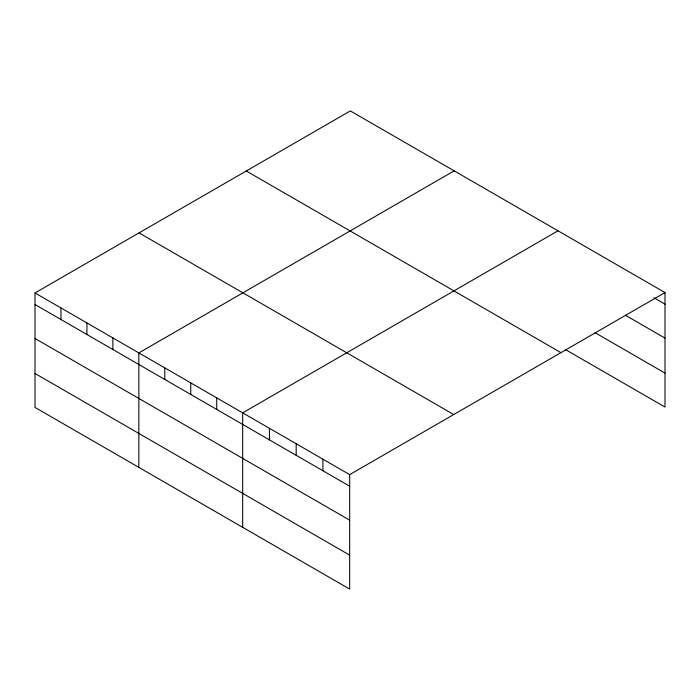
<?xml version="1.0" encoding="UTF-8"?>
<svg xmlns="http://www.w3.org/2000/svg" width="700" height="700" viewBox="0 0 700 700"><rect width="100%" height="100%" fill="white"/><g stroke="black" fill="none" stroke-linecap="round" stroke-linejoin="round"><path stroke-width="1.05" d="M35 292.959L349.668 474.626L349.668 589.094L35 407.426L35 292.959L350.332 110.906L665 292.574L665 407.041L565.39 349.536M454.169 170.852L138.845 352.914L138.845 467.373M558.014 230.807L242.681 412.86L242.681 527.327M349.668 474.626L665 292.574M653.931 297.754L665 304.15M625.345 315.21L665 338.1M594.904 332.614L665 373.091M246.269 170.984L560.945 352.651M139.055 232.881L453.731 414.549M35 304.526L349.668 486.202M35 338.485L349.668 520.161M35 373.467L349.668 555.144M322.919 459.191L322.919 470.759M296.179 443.748L296.179 455.315M269.43 428.304L269.43 439.88M216.72 397.871L216.72 409.447M190.759 382.882L190.759 394.459M164.798 367.894L164.798 379.47M112.884 337.925L112.884 349.493M86.922 322.936L86.922 334.504M60.961 307.947L60.961 319.515"/></g></svg>
